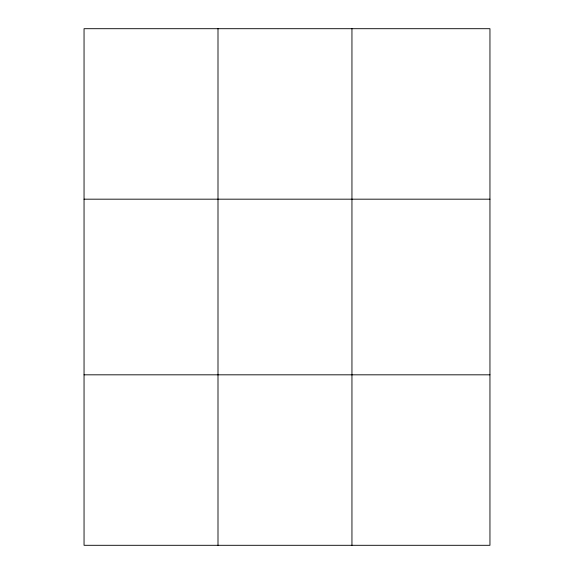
<?xml version="1.0" encoding="UTF-8"?>
<svg xmlns="http://www.w3.org/2000/svg" width="574" height="574" viewBox="0 0 574 574"><rect width="100%" height="100%" fill="white"/><g stroke="black" fill="none" stroke-linecap="round" stroke-linejoin="round"><path stroke-width="0.86" d="M217.998 545.3L217.998 28.7M351.948 545.3L351.948 28.7M489.952 199.178L489.952 28.7L84.048 28.7L84.048 545.3L489.952 545.3L489.952 199.178L84.048 199.178M84.048 374.822L489.952 374.822"/></g></svg>
